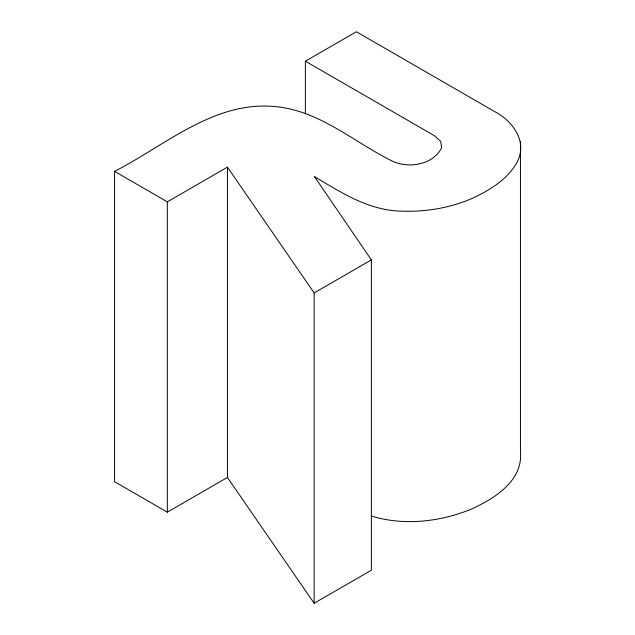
<?xml version="1.0" encoding="UTF-8"?>
<svg xmlns="http://www.w3.org/2000/svg" width="635" height="635" viewBox="0 0 635 635"><rect width="100%" height="100%" fill="white"/><g stroke="black" fill="none" stroke-linecap="round" stroke-linejoin="round"><path stroke-width="0.95" d="M305.364 113.744L305.364 61.198L356.37 31.75L494.22 111.339C513.009 120.92 528.479 142.28 516.565 163.147C506.547 180.475 488.521 190.802 470.9 198.993C448.493 208.383 424.069 212.153 399.852 211.106C368.102 209.963 340.844 192.397 314.46 176.609L371.364 259.898L371.364 570.214L314.15 603.25L227.433 477.464L227.433 167.14L167.338 201.835L114.554 171.363L114.554 481.679L167.338 512.159L227.433 477.464M114.554 171.363C164.925 145.661 213.773 100.989 274.288 106.521C318.476 110.022 353.084 141.414 391.144 160.552C407.567 169.005 432.737 165.314 441.635 147.868L440.682 141.319L434.3 135.636L305.364 61.198M314.15 603.25L314.15 292.925L371.364 259.898M371.237 515.993C403.781 526.026 439.626 521.938 470.9 509.318C494.03 498.856 523.343 480.925 520.446 451.612L520.446 141.287M227.433 167.14L314.15 292.925M167.338 201.835L167.338 512.159"/></g></svg>
